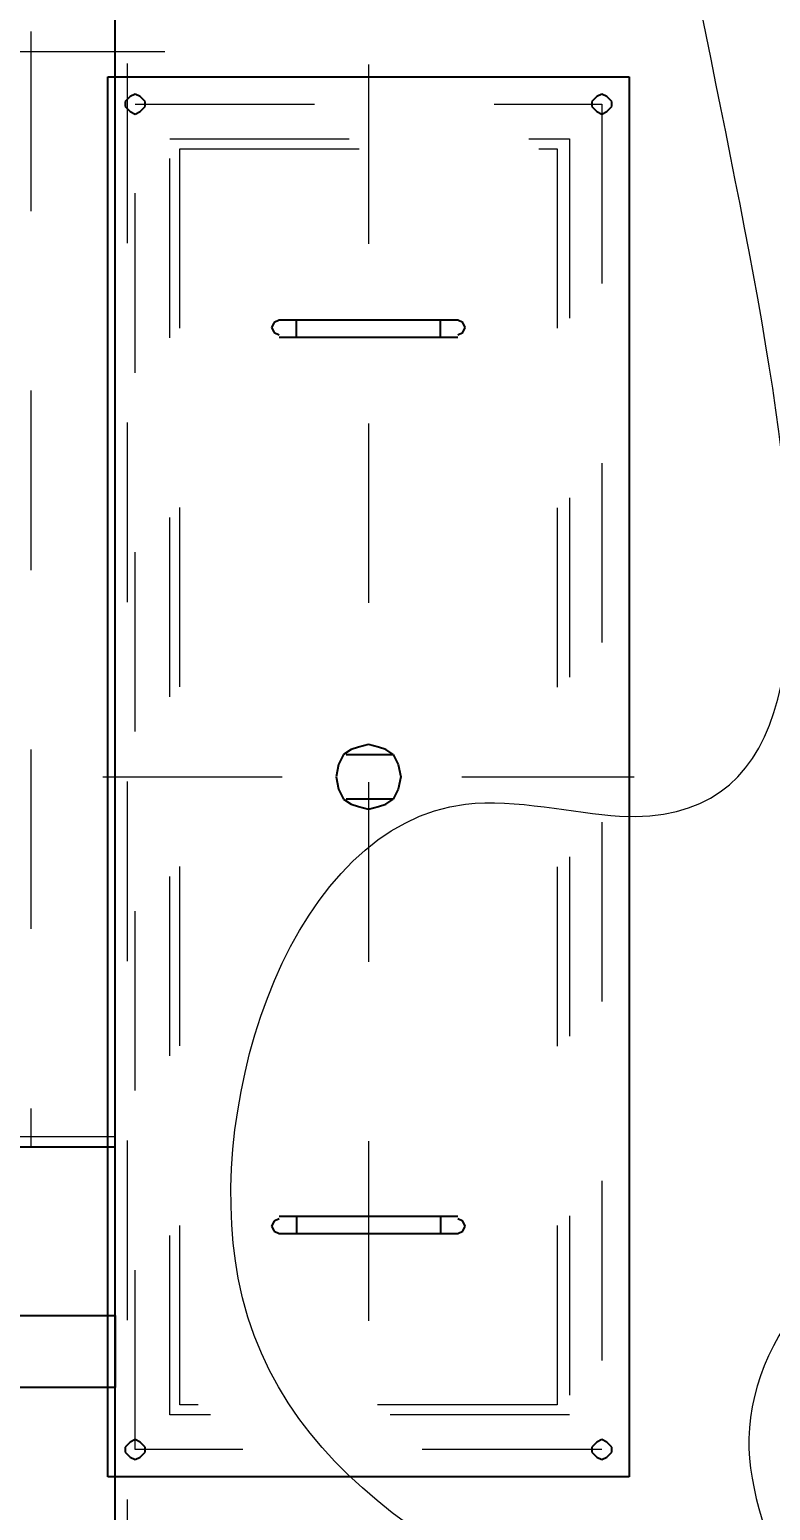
# Model space of a CAD drawing. Header units: metres. Extents: x 529524 to 529977, y 2674144 to 2674419.
# Drawn here: x 529757.151 to 529757.564, y 2674298.854 to 2674299.679 of the extents above; entities that cross this region are included whole.
import ezdxf

# ---------------------------------------------------------------- set-up
doc = ezdxf.new("R2010")
doc.units = ezdxf.units.M
doc.linetypes.add('PDF_IMPORT', pattern=[1, 0.8, -0.2])
doc.layers.add('IDT', color=7, linetype='Continuous')
doc.layers.add('MMS Block Numbering', color=7, linetype='Continuous')
doc.styles.add('Adani Regular', font='Adani Regular.ttf')

# ---------------------------------------------------------------- blocks, each defined once
blk = doc.blocks.new('IDT')
at = {"layer": 'IDT', "color": 0, "lineweight": 25}
for p, q in [((16.29227, 14.20393), (16.29227, 9.7654)), ((16.00596, 13.88581), (16.29642, 13.88581)), ((16.00596, 13.10571), (16.00596, 13.88581)), ((16.00596, 13.88581), (16.29642, 13.88581)), ((16.00596, 13.10571), (16.00596, 13.88581)), ((16.29642, 13.88581), (16.29642, 13.10571)), ((16.29642, 13.88581), (16.29642, 13.10571)), ((16.01841, 13.87474), (16.01564, 13.87198)), ((16.01841, 13.87474), (16.01564, 13.87198)), ((16.01564, 13.87198), (16.01564, 13.86921)), ((16.01564, 13.87198), (16.01564, 13.86921)), ((16.01564, 13.86921), (16.01841, 13.86645)), ((16.01564, 13.86921), (16.01841, 13.86645)), ((16.02117, 13.87613), (16.01841, 13.87474)), ((16.02117, 13.87613), (16.01841, 13.87474)), ((16.02394, 13.87474), (16.02117, 13.87613)), ((16.02394, 13.87474), (16.02117, 13.87613)), ((16.02671, 13.87198), (16.02394, 13.87474)), ((16.02671, 13.87198), (16.02394, 13.87474)), ((16.02394, 13.86645), (16.02671, 13.86921)), ((16.02394, 13.86645), (16.02671, 13.86921)), ((16.02671, 13.86921), (16.02671, 13.87198)), ((16.02671, 13.86921), (16.02671, 13.87198)), ((16.27844, 13.87474), (16.27567, 13.87198)), ((16.27844, 13.87474), (16.27567, 13.87198)), ((16.27567, 13.87198), (16.27567, 13.86921)), ((16.27567, 13.87198), (16.27567, 13.86921)), ((16.27567, 13.86921), (16.27844, 13.86645)), ((16.27567, 13.86921), (16.27844, 13.86645)), ((16.28121, 13.87613), (16.27844, 13.87474)), ((16.28121, 13.87613), (16.27844, 13.87474)), ((16.28397, 13.87474), (16.28121, 13.87613)), ((16.28397, 13.87474), (16.28121, 13.87613)), ((16.28674, 13.87198), (16.28397, 13.87474)), ((16.28674, 13.87198), (16.28397, 13.87474)), ((16.28397, 13.86645), (16.28674, 13.86921)), ((16.28397, 13.86645), (16.28674, 13.86921)), ((16.28674, 13.86921), (16.28674, 13.87198)), ((16.28674, 13.86921), (16.28674, 13.87198)), ((16.01841, 13.86645), (16.02117, 13.86506)), ((16.01841, 13.86645), (16.02117, 13.86506)), ((16.02117, 13.86506), (16.02394, 13.86645)), ((16.02117, 13.86506), (16.02394, 13.86645)), ((16.27844, 13.86645), (16.28121, 13.86506)), ((16.27844, 13.86645), (16.28121, 13.86506)), ((16.28121, 13.86506), (16.28397, 13.86645)), ((16.28121, 13.86506), (16.28397, 13.86645)), ((16.29227, 13.7959), (16.29227, 13.83602)), ((16.29227, 13.83602), (16.49145, 13.83602)), ((16.49145, 13.7959), (16.29227, 13.7959)), ((16.09863, 13.74888), (16.09725, 13.74611)), ((16.09725, 13.74611), (16.09863, 13.74334)), ((16.1014, 13.75026), (16.09863, 13.74888)), ((16.11108, 13.75026), (16.1014, 13.75026)), ((16.1913, 13.75026), (16.11108, 13.75026)), ((16.11108, 13.74058), (16.11108, 13.75026)), ((16.20098, 13.75026), (16.1913, 13.75026)), ((16.1913, 13.74058), (16.1913, 13.75026)), ((16.20375, 13.74888), (16.20098, 13.75026)), ((16.20513, 13.74611), (16.20375, 13.74888)), ((16.20375, 13.74334), (16.20513, 13.74611)), ((16.09863, 13.74334), (16.1014, 13.74196)), ((16.1913, 13.74058), (16.1014, 13.74058)), ((16.20098, 13.74058), (16.1913, 13.74058)), ((16.20098, 13.74196), (16.20375, 13.74334)), ((16.63391, 13.70185), (16.29227, 13.70185)), ((16.29227, 13.70185), (16.29227, 12.48053)), ((16.13459, 13.50268), (16.13736, 13.50821)), ((16.14151, 13.51098), (16.13736, 13.50821)), ((16.13736, 13.50821), (16.16364, 13.50821)), ((16.14566, 13.51236), (16.14151, 13.51098)), ((16.15119, 13.51374), (16.14566, 13.51236)), ((16.15672, 13.51236), (16.15119, 13.51374)), ((16.16087, 13.51098), (16.15672, 13.51236)), ((16.16502, 13.50821), (16.16087, 13.51098)), ((16.16779, 13.50268), (16.16502, 13.50821)), ((16.13321, 13.49576), (16.13459, 13.50268)), ((16.16917, 13.49576), (16.16779, 13.50268)), ((16.13459, 13.48885), (16.13321, 13.49576)), ((16.16779, 13.48885), (16.16917, 13.49576)), ((16.13736, 13.48331), (16.13459, 13.48885)), ((16.16364, 13.48331), (16.13736, 13.48331)), ((16.13736, 13.48331), (16.14151, 13.48055)), ((16.16087, 13.48055), (16.16502, 13.48331)), ((16.16502, 13.48331), (16.16779, 13.48885)), ((16.14151, 13.48055), (16.14566, 13.47916)), ((16.14566, 13.47916), (16.15119, 13.47778)), ((16.15119, 13.47778), (16.15672, 13.47916)), ((16.15672, 13.47916), (16.16087, 13.48055)), ((16.1014, 13.25094), (16.11108, 13.25094)), ((16.11108, 13.25094), (16.20098, 13.25094)), ((16.11108, 13.25094), (16.11108, 13.24126)), ((16.1913, 13.25094), (16.1913, 13.24126)), ((16.09863, 13.24818), (16.09725, 13.24541)), ((16.09725, 13.24541), (16.09863, 13.24264)), ((16.1014, 13.24956), (16.09863, 13.24818)), ((16.09863, 13.24264), (16.1014, 13.24126)), ((16.20375, 13.24818), (16.20098, 13.24956)), ((16.20098, 13.24126), (16.20375, 13.24264)), ((16.20513, 13.24541), (16.20375, 13.24818)), ((16.20375, 13.24264), (16.20513, 13.24541)), ((16.1014, 13.24126), (16.11108, 13.24126)), ((16.11108, 13.24126), (16.1913, 13.24126)), ((16.1913, 13.24126), (16.20098, 13.24126)), ((16.01841, 13.12508), (16.01564, 13.12231)), ((16.01841, 13.12508), (16.01564, 13.12231)), ((16.01564, 13.12231), (16.01564, 13.11954)), ((16.01564, 13.12231), (16.01564, 13.11954)), ((16.01564, 13.11954), (16.01841, 13.11678)), ((16.01564, 13.11954), (16.01841, 13.11678)), ((16.02117, 13.12646), (16.01841, 13.12508)), ((16.02117, 13.12646), (16.01841, 13.12508)), ((16.02394, 13.12508), (16.02117, 13.12646)), ((16.02394, 13.12508), (16.02117, 13.12646)), ((16.02671, 13.12231), (16.02394, 13.12508)), ((16.02671, 13.12231), (16.02394, 13.12508)), ((16.02394, 13.11678), (16.02671, 13.11954)), ((16.02394, 13.11678), (16.02671, 13.11954)), ((16.02671, 13.11954), (16.02671, 13.12231)), ((16.02671, 13.11954), (16.02671, 13.12231)), ((16.27844, 13.12508), (16.27567, 13.12231)), ((16.27844, 13.12508), (16.27567, 13.12231)), ((16.27567, 13.12231), (16.27567, 13.11954)), ((16.27567, 13.12231), (16.27567, 13.11954)), ((16.27567, 13.11954), (16.27844, 13.11678)), ((16.27567, 13.11954), (16.27844, 13.11678)), ((16.28121, 13.12646), (16.27844, 13.12508)), ((16.28121, 13.12646), (16.27844, 13.12508)), ((16.28397, 13.12508), (16.28121, 13.12646)), ((16.28397, 13.12508), (16.28121, 13.12646)), ((16.28674, 13.12231), (16.28397, 13.12508)), ((16.28674, 13.12231), (16.28397, 13.12508)), ((16.28397, 13.11678), (16.28674, 13.11954)), ((16.28397, 13.11678), (16.28674, 13.11954)), ((16.28674, 13.11954), (16.28674, 13.12231)), ((16.28674, 13.11954), (16.28674, 13.12231)), ((16.01841, 13.11678), (16.02117, 13.11539)), ((16.01841, 13.11678), (16.02117, 13.11539)), ((16.02117, 13.11539), (16.02394, 13.11678)), ((16.02117, 13.11539), (16.02394, 13.11678)), ((16.27844, 13.11678), (16.28121, 13.11539)), ((16.27844, 13.11678), (16.28121, 13.11539)), ((16.28121, 13.11539), (16.28397, 13.11678)), ((16.28121, 13.11539), (16.28397, 13.11678)), ((16.29642, 13.10571), (16.00596, 13.10571)), ((16.29642, 13.10571), (16.00596, 13.10571))]:
    blk.add_line(p, q, dxfattribs=at)
at = {"layer": 'IDT', "color": 0, "linetype": 'PDF_IMPORT', "lineweight": 13, "ltscale": 0.0125}
blk.add_line((16.28536, 14.1984), (16.28536, 9.77094), dxfattribs=at)
at = {"layer": 'IDT', "color": 0, "linetype": 'PDF_IMPORT', "lineweight": 13, "ltscale": 0.044167}
blk.add_line((16.15119, 13.0988), (16.15119, 13.89273), dxfattribs=at)
at = {"layer": 'IDT', "color": 0, "linetype": 'PDF_IMPORT', "lineweight": 13, "ltscale": 0.038333}
for p, q in [((16.02117, 13.12093), (16.02117, 13.87059)), ((16.02117, 13.87059), (16.28121, 13.87059)), ((16.02117, 13.12093), (16.02117, 13.87059)), ((16.02117, 13.87059), (16.28121, 13.87059)), ((16.28121, 13.87059), (16.28121, 13.12093)), ((16.28121, 13.87059), (16.28121, 13.12093)), ((16.28121, 13.12093), (16.02117, 13.12093)), ((16.28121, 13.12093), (16.02117, 13.12093))]:
    blk.add_line(p, q, dxfattribs=at)
at = {"layer": 'IDT', "color": 0, "linetype": 'PDF_IMPORT', "lineweight": 13, "ltscale": 0.0225}
for p, q in [((16.03916, 13.14029), (16.03916, 13.85123)), ((16.03916, 13.85123), (16.26184, 13.85123)), ((16.26184, 13.85123), (16.26184, 13.14029)), ((16.26184, 13.14029), (16.03916, 13.14029))]:
    blk.add_line(p, q, dxfattribs=at)
at = {"layer": 'IDT', "color": 0, "linetype": 'PDF_IMPORT', "lineweight": 13, "ltscale": 0.019167}
for p, q in [((16.04607, 13.14582), (16.04607, 13.8457)), ((16.04607, 13.8457), (16.25631, 13.8457)), ((16.25631, 13.8457), (16.25631, 13.14582)), ((16.25631, 13.14582), (16.04607, 13.14582))]:
    blk.add_line(p, q, dxfattribs=at)
at = {"layer": 'IDT', "color": 0, "lineweight": 13}
for p, q in [((16.29227, 13.69632), (16.35451, 13.69632)), ((16.26461, 13.09188), (16.69477, 13.09188))]:
    blk.add_line(p, q, dxfattribs=at)
at = {"layer": 'IDT', "color": 0, "linetype": 'PDF_IMPORT', "lineweight": 13, "ltscale": 0.0425}
blk.add_line((16.3393, 12.48053), (16.3393, 13.70185), dxfattribs=at)
at = {"layer": 'IDT', "color": 0, "linetype": 'PDF_IMPORT', "lineweight": 13, "ltscale": 0.0475}
blk.add_line((16.29919, 13.49576), (16.00319, 13.49576), dxfattribs=at)
at = {"layer": 'IDT', "color": 0, "lineweight": 0}
blk.add_spline([(15.96219, 13.99884), (16.22369, 13.77512), (16.09707, 13.511), (16.01119, 13.51762), (15.99557, 12.88512), (16.02794, 12.771), (16.19835, 12.73334), (16.18282, 12.57525), (16.02139, 12.42725), (15.84681, 11.8315), (15.90957, 11.7335), (15.94657, 11.52075), (15.95232, 10.9905), (16.19835, 10.83509), (15.90407, 10.25262), (16.12303, 9.80171), (15.93094, 9.6505), (15.51132, 9.84937), (15.48982, 10.19075), (15.46548, 10.32589), (15.53557, 10.817), (15.63482, 11.00525), (15.58422, 11.18227), (15.42019, 11.37975), (15.43582, 11.63237), (15.62432, 12.01362), (15.55134, 12.09498), (15.55134, 12.50562), (15.47794, 13.1065), (15.59107, 13.5215), (15.81698, 13.69984), (15.93919, 13.8645), (15.91544, 13.95512)], degree=3, dxfattribs=at)
blk.add_spline([(15.96219, 13.99884), (16.22369, 13.77512), (16.09707, 13.511), (16.01119, 13.51762), (15.99557, 12.88512), (16.02794, 12.771), (16.19835, 12.73334), (16.18282, 12.57525), (16.02139, 12.42725), (15.84681, 11.8315), (15.90957, 11.7335), (15.94657, 11.52075), (15.95232, 10.9905), (16.19835, 10.83509), (15.90407, 10.25262), (16.12303, 9.80171), (15.93094, 9.6505), (15.51132, 9.84937), (15.48982, 10.19075), (15.46548, 10.32589), (15.53557, 10.817), (15.63482, 11.00525), (15.58422, 11.18227), (15.42019, 11.37975), (15.43582, 11.63237), (15.62432, 12.01362), (15.55134, 12.09498), (15.55134, 12.50562), (15.47794, 13.1065), (15.59107, 13.5215), (15.81698, 13.69984), (15.93919, 13.8645), (15.91544, 13.95512)], degree=3, dxfattribs=at)

msp = doc.modelspace()

# ---------------------------------------------------------------- block references
at = {"layer": 'IDT', "color": 8, "rotation": 180}
msp.add_blockref('IDT', (529773.49128, 2674312.75885), dxfattribs=at)

# ---------------------------------------------------------------- texts
at = {"layer": 'MMS Block Numbering', "insert": (529750.72734, 2674294.30043), "char_height": 7.5, "attachment_point": 5, "style": 'Adani Regular'}
msp.add_mtext_dynamic_manual_height_columns('A16d-\\PBL-14', width=41.5353798, gutter_width=1, heights=[0], dxfattribs=at)

doc.saveas('drawing.dxf')
